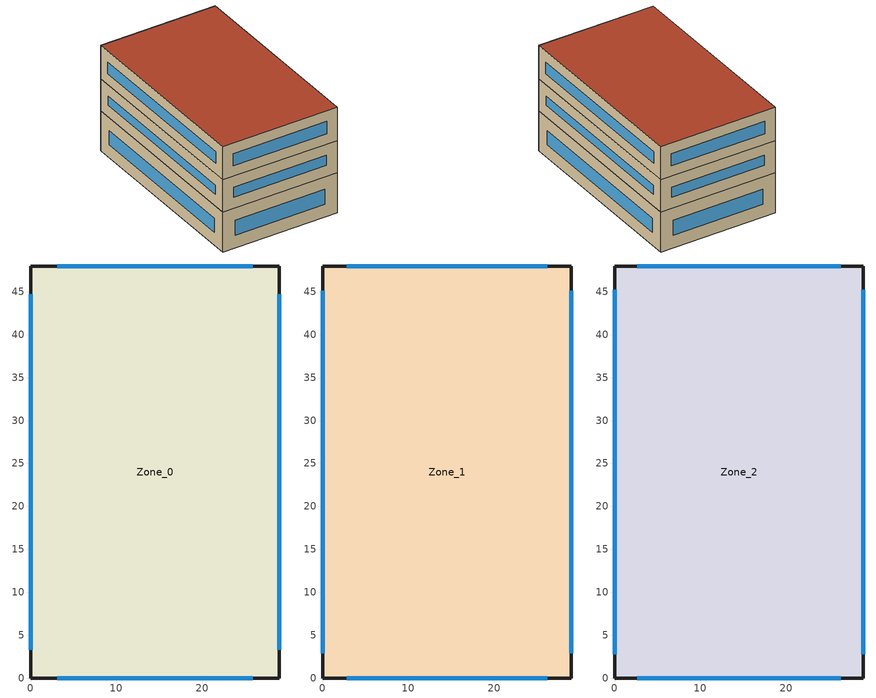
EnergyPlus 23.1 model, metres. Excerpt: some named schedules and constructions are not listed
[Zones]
Zone_0
 floor ground (Zone_0:f4UnderGroundSlabCF): 0,0 0,48 29,48 29,0 z-0.1
 wall outside (90.1-2019 Nonresidential CZ 0 Exterior Wall (Mass)): 0,0 29,0 29,48 0,48 0,0 z-0.1:10
 window (90.1-2019 Nonresidential CZ 0 Glazing (Operable)): 3.12,0 25.88,0 / 25.88,48 3.12,48 z3.02:6.88; 29,3.29 29,44.71 / 0,44.71 0,3.29 z3.19:6.71
Zone_1
 floor to Zone_0 (Interior Slab (Mass)_FLIPPED): 0,0 0,48 29,48 29,0 z10
 wall outside (90.1-2019 Nonresidential CZ 0 Exterior Wall (Mass)): 0,48 0,0 29,0 29,48 0,48 z10:18.1
 window (90.1-2019 Nonresidential CZ 0 Glazing (Operable)): 0,45.1 0,2.9 / 29,2.9 29,45.1 z12.9:15.2; 26.2,48 2.8,48 / 2.8,0 26.2,0 z12.8:15.3
Zone_2
 floor to Zone_1 (Interior Slab (Mass)_FLIPPED): 0,0 0,48 29,48 29,0 z18.1
 wall outside (90.1-2019 Nonresidential CZ 0 Exterior Wall (Mass)): 0,48 0,0 29,0 29,48 0,48 z18.1:26.5
 window (90.1-2019 Nonresidential CZ 0 Glazing (Operable)): 0,45.22 0,2.78 / 29,2.78 29,45.22 z20.88:23.72; 26.34,48 2.66,48 / 2.66,0 26.34,0 z20.76:23.84
 roof outside (300mmInsulation 200mmConcrete): 0,0 29,0 29,48 0,48 z26.5
[Schedule:Day:Hourly]
8d686adc-1727-49cb-8f48-0ebdcb160cce: Fraction, 1, 1, 1, 1, 1, 1, 1, 1, 0, 0, 0, 0, 0, 0, 0, 0, 0, 0, 0, 0, 0, 1, 1, 1
860eea3b-6f11-4315-93b7-65501aab3da3: Fraction, 1, 1, 1, 1, 1, 1, 1, 1, 1, 1, 0, 0, 0, 0, 0, 0, 0, 0, 0, 1, 1, 1, 1, 1
e9f07395-c9b3-4a41-b323-4a47c994c91b: Fraction, 0, 0, 0, 0, 0, 0, 0, 0, 0, 1, 1, 1, 1, 1, 1, 1, 0, 0, 0, 0, 0, 0, 0, 0
7377b922-a3ee-4962-b4ee-7d0fa9330160: Fraction, 0, 0, 0, 0, 0, 0, 0, 0, 0, 1, 1, 1, 1, 1, 1, 1, 1, 1, 0, 0, 0, 0, 0, 0
9db74d16-ee28-4004-ab21-b62ec524110b: Fraction, 1, 1, 1, 1, 1, 1, 1, 1, 1, 0, 0, 0, 0, 0, 0, 0, 0, 0, 1, 1, 1, 1, 1, 1
3201f934-0963-42c1-843c-21142134cf94: Fraction, 1, 1, 1, 1, 1, 1, 1, 1, 1, 0, 0, 0, 0, 0, 0, 0, 1, 1, 1, 1, 1, 1, 1, 1
6ab4c819-9407-45ef-9916-ef2c9179f890: Fraction, 1, 1, 1, 1, 1, 1, 1, 1, 1, 0, 0, 0, 0, 0, 0, 0, 0, 0, 0, 1, 1, 1, 1, 1
47059fff-798e-4ead-8a84-35b1aab4867d: Fraction, 1, 1, 1, 1, 1, 1, 1, 1, 1, 0, 0, 0, 0, 0, 0, 0, 0, 0, 0, 0, 0, 1, 1, 1
afaa3af1-4533-453c-ab0d-8cbfc34b262d: Fraction, 1, 1, 1, 1, 1, 1, 1, 1, 0, 0, 0, 0, 0, 0, 0, 0, 0, 1, 1, 1, 1, 1, 1, 1
6532ee46-628d-4a87-a0e2-44999f72b554: Fraction, 0, 0, 0, 0, 0, 0, 0, 0, 1, 1, 1, 1, 1, 1, 1, 1, 1, 1, 1, 1, 1, 1, 1, 1
6fb0f2d5-f30a-469b-b798-574e702a0d1c: Fraction, 0, 0, 0, 0, 0, 0, 0, 0, 1, 1, 1, 1, 0, 0, 0, 0, 0, 1, 1, 1, 1, 1, 1, 1
07bfbf89-7c6b-412a-9280-629e8abdbc92: Fraction, 1, 0, 0, 0, 0, 0, 0, 0, 1, 1, 1, 1, 1, 1, 1, 1, 1, 1, 1, 1, 1, 1, 1, 1
0134ff03-1fa0-4979-a23f-48f86e859ceb: Fraction, 0, 0, 0, 0, 0, 0, 0, 0, 1, 1, 1, 0, 0, 0, 0, 0, 1, 1, 1, 1, 1, 1, 1, 1
3a11c6c4-dbca-48df-82d3-06593598fbb0: Fraction, 0, 0, 0, 0, 0, 0, 0, 0, 1, 1, 1, 0, 0, 0, 0, 0, 0, 0, 1, 1, 1, 1, 1, 1
23e5aca2-1b59-42f3-b14a-ac32a0533fe2: Fraction, 1, 1, 1, 1, 1, 1, 1, 1, 1, 1, 0, 0, 0, 0, 0, 0, 0, 0, 1, 1, 1, 1, 1, 1
df06a40e-99b4-4ffb-83bf-49fde35571be: Fraction, 0, 0, 0, 0, 0, 0, 0, 0, 0, 1, 1, 1, 0, 0, 0, 0, 0, 1, 1, 1, 1, 1, 1, 1
ac317457-dadc-496b-8b46-c1548558474e: Fraction, 1, 0, 0, 0, 0, 0, 0, 0, 0, 1, 1, 0, 0, 0, 0, 0, 1, 1, 1, 1, 1, 1, 1, 1
b8eb41f5-67e7-4377-a943-7be81c2928dd: Fraction, 1, 1, 1, 1, 1, 1, 1, 1, 1, 1, 1, 1, 0, 0, 0, 0, 1, 1, 1, 1, 1, 1, 1, 0
9e73af5b-6514-418e-bbcf-32e3c8103e4f: Fraction, 1, 1, 1, 1, 1, 1, 1, 1, 1, 1, 1, 1, 0, 0, 0, 0, 0, 0, 1, 1, 1, 1, 1, 1
cd565612-91d7-4487-819e-d5161a6dc99e: Fraction, 1, 1, 0, 0, 0, 0, 0, 0, 1, 1, 1, 1, 1, 1, 1, 1, 1, 1, 1, 1, 1, 1, 1, 1
a381e99b-a19e-4143-98b9-32787072b4a7: Fraction, 1, 1, 1, 1, 1, 1, 1, 1, 1, 1, 1, 1, 1, 1, 1, 1, 1, 1, 1, 1, 1, 1, 0, 0
0987c1f3-4e72-430e-8a89-51ec38aacf4e: Fraction, 1, 1, 1, 0, 0, 0, 0, 0, 0, 1, 1, 1, 1, 1, 1, 1, 0, 1, 1, 1, 1, 1, 1, 1
e2d2cbb7-755c-4a0d-9c05-a4563c098992: Fraction, 1, 1, 1, 0, 0, 0, 0, 0, 1, 1, 0, 0, 0, 0, 0, 0, 0, 1, 1, 1, 1, 1, 1, 1
2586581d-7023-4d30-b0be-9e6ac3496234: Fraction, 1, 0, 0, 0, 0, 0, 0, 1, 1, 1, 0, 0, 0, 0, 0, 0, 0, 0, 1, 1, 1, 1, 1, 1
c765a5b3-04cd-4bba-979e-99830dea033e: Fraction, 1, 0, 0, 0, 0, 0, 0, 0, 0, 0, 0, 1, 0, 0, 0, 0, 0, 0, 1, 1, 1, 1, 1, 1
b472c9ac-1bb6-4f3f-89b5-e568c54b048b: Fraction, 1, 0, 1, 0, 1, 1, 1, 0, 1, 1, 0, 0, 0, 0, 0, 0, 0, 0, 0, 1, 0, 0, 1, 1
b141bd27-4c39-4283-bd6c-f4684a8041e8: Fraction, 1, 1, 1, 1, 1, 1, 1, 1, 1, 1, 0, 0, 0, 0, 0, 0, 0, 0, 0, 0, 1, 1, 1, 1
81501ab5-1e6d-4b28-919a-e2f433879738: Fraction, 1, 1, 1, 1, 1, 1, 1, 1, 1, 1, 0, 1, 1, 0, 0, 0, 0, 0, 0, 1, 1, 1, 1, 1
540758cb-529b-494e-a7f1-fca0db359855: Fraction, 1, 1, 1, 0, 0, 1, 1, 1, 1, 0, 0, 0, 0, 1, 1, 1, 1, 1, 1, 1, 1, 1, 0, 1
271aa6bd-a947-49cf-b02e-27015c749881: Fraction, 1, 0, 0, 0, 0, 1, 0, 0, 1, 1, 1, 1, 0, 0, 0, 0, 0, 0, 0, 1, 1, 1, 1, 1
6dd1629c-31ce-4b59-a474-50c5329929cd: Fraction, 1, 0, 1, 1, 0, 1, 0, 1, 1, 0, 0, 0, 0, 0, 0, 0, 0, 0, 0, 0, 1, 1, 1, 1
d2185871-f594-47b5-b17e-68086e875161: Fraction, 1, 1, 1, 1, 1, 1, 1, 0, 1, 0, 1, 1, 0, 0, 0, 1, 1, 0, 1, 1, 1, 1, 1, 1
273f04a5-8e93-4b9c-8980-b8d1be84c96a: Fraction, 1, 1, 1, 0, 0, 0, 0, 1, 1, 1, 1, 0, 0, 0, 0, 0, 0, 1, 1, 1, 1, 1, 1, 1
50add62a-8895-421f-a62a-2efd9c465a17: Fraction, 1, 0, 1, 1, 1, 1, 1, 1, 1, 0, 0, 0, 0, 0, 0, 0, 0, 0, 0, 1, 0, 1, 1, 1
d17ef4e1-a64d-43ef-9dce-d54a0a2750c1: Fraction, 1, 1, 1, 1, 1, 1, 1, 1, 1, 1, 1, 0, 0, 0, 0, 0, 0, 1, 0, 0, 0, 0, 0, 1
5293d938-e3e9-4c90-ac20-9606d109ec41: Fraction, 1, 0, 0, 1, 0, 1, 1, 0, 1, 1, 1, 0, 0, 0, 1, 1, 0, 1, 1, 0, 0, 0, 0, 1
0994d934-47cd-4295-948a-c208d73b2f06: Fraction, 0, 0, 0, 0, 0, 0, 0, 0, 1, 1, 1, 0, 0, 0, 0, 0, 0, 0, 1, 1, 1, 1, 0, 0
03f283ae-bd8b-4200-a81a-2830f24b5a30: Fraction, 1, 0, 1, 1, 0, 0, 0, 0, 1, 1, 0, 0, 0, 1, 1, 1, 1, 0, 1, 0, 0, 1, 0, 0
e739509a-ece8-4ada-88b3-15589882e933: Fraction, 0, 0, 0, 0, 1, 1, 1, 1, 1, 1, 1, 0, 0, 1, 0, 0, 0, 0, 0, 1, 1, 1, 1, 1
b4813ecb-171d-46d1-b4ca-d103029eb588: Fraction, 1, 1, 1, 1, 0, 0, 0, 0, 0, 1, 0, 0, 0, 1, 0, 0, 0, 1, 1, 1, 1, 1, 1, 1
34780336-4620-4a77-93e4-726615f66ff0: Fraction, 1, 0, 0, 0, 0, 0, 0, 0, 1, 1, 1, 0, 0, 0, 0, 0, 1, 1, 1, 1, 1, 1, 1, 1
e5492c95-30ec-496c-8b4b-c0a93ed8d14c: Fraction, 1, 1, 1, 1, 1, 1, 1, 1, 1, 1, 1, 0, 0, 1, 0, 0, 0, 0, 1, 1, 1, 1, 1, 1
05d0b91e-260f-40af-9cf8-cc2b4b9e87b2: Fraction, 1, 1, 1, 1, 1, 1, 1, 1, 1, 0, 1, 0, 0, 0, 0, 0, 0, 0, 1, 1, 1, 1, 1, 1
8296826c-f8fe-44b5-a614-0bd4c8bbbe83: Fraction, 1, 1, 1, 1, 1, 1, 1, 1, 1, 1, 0, 0, 0, 1, 0, 0, 0, 0, 1, 1, 1, 1, 1, 1
14963cad-91b4-46d6-9a9f-4875a082b537: Fraction, 1, 1, 1, 1, 1, 1, 0, 0, 0, 1, 0, 1, 1, 1, 1, 1, 1, 1, 1, 0, 1, 1, 1, 1
a31e5dc3-20b4-4a92-a367-d77bd9f8a5c0: Fraction, 0, 1, 1, 1, 0, 1, 1, 1, 1, 1, 0, 0, 1, 0, 0, 0, 0, 1, 1, 1, 1, 1, 1, 1
2ca0ef9b-a801-49bf-b76e-774f7212ba77: Fraction, 1, 1, 1, 1, 1, 1, 1, 1, 1, 0, 0, 0, 1, 1, 0, 0, 0, 0, 1, 1, 1, 1, 1, 1
edf427b6-3e6e-482f-976e-c296a33346fb: Fraction, 1, 1, 1, 1, 1, 1, 1, 1, 1, 0, 0, 0, 1, 1, 0, 0, 0, 1, 1, 1, 1, 1, 1, 1
6306c9a1-cc9d-4d0a-b9d2-6b1a69d7ead1: Fraction, 1, 1, 1, 1, 0, 1, 1, 1, 1, 1, 0, 0, 0, 0, 0, 0, 0, 0, 1, 1, 1, 1, 0, 1
25321224-9e2c-4f91-8983-9b4487a869b4: Fraction, 1, 0, 0, 0, 0, 0, 0, 1, 1, 1, 0, 0, 0, 1, 1, 1, 1, 1, 0, 0, 0, 0, 0, 0
61a86fc3-fc10-46af-9675-020e2c75fe0c: Fraction, 0, 0, 0, 0, 0, 0, 1, 1, 1, 1, 0, 0, 0, 1, 0, 0, 0, 0, 1, 1, 1, 1, 1, 1
c7b35d2d-0731-4151-be38-9bc58579de25: Fraction, 1, 0, 0, 0, 0, 0, 0, 0, 1, 1, 1, 1, 1, 1, 0, 0, 1, 1, 1, 1, 1, 1, 1, 1
3b7ee6b0-f252-4ce1-8155-e2c79a77dac7: Fraction, 0, 1, 0, 0, 0, 0, 0, 0, 1, 1, 0, 0, 0, 0, 0, 0, 0, 0, 0, 0, 0, 0, 0, 0
063c5d0f-e08a-4fa8-ada9-3c3694da3365: Fraction, 0, 0, 0, 0, 0, 0, 0, 0, 0, 0, 1, 1, 0, 1, 1, 1, 1, 1, 1, 1, 1, 1, 1, 0
324602bc-a763-445f-989b-2719607c9645: Fraction, 0, 0, 0, 0, 0, 0, 0, 0, 1, 1, 1, 1, 1, 1, 0, 0, 1, 1, 1, 1, 0, 1, 1, 0
b3c9ce7d-b80e-4908-bcaa-89d335974f17: Fraction, 0, 0, 0, 0, 0, 0, 0, 0, 1, 1, 1, 1, 1, 1, 0, 0, 1, 1, 1, 1, 1, 1, 1, 1
9d667725-54cc-463d-b3b3-59554ad6c2ff: Fraction, 1, 0, 1, 0, 0, 0, 0, 0, 1, 1, 1, 0, 0, 0, 1, 1, 1, 1, 1, 1, 1, 1, 1, 1
65f08d0f-f247-47a2-8ffe-5bb833c13cb4: Fraction, 1, 0, 0, 0, 0, 0, 0, 0, 0, 1, 1, 0, 0, 0, 0, 0, 0, 1, 1, 1, 1, 1, 1, 1
f7f38fcc-f3ab-4b0a-ba4b-03525f4bd9cb: Fraction, 1, 1, 1, 0, 0, 0, 0, 0, 1, 1, 1, 0, 0, 0, 0, 0, 0, 0, 0, 1, 1, 1, 1, 1
30e65cad-dbaa-437f-81ad-085ebe8746be: Fraction, 1, 1, 1, 0, 0, 0, 0, 0, 1, 1, 0, 0, 0, 1, 0, 0, 0, 1, 0, 0, 0, 0, 0, 0
832b9e79-e484-436d-a4f2-04ad77022a06: Fraction, 0, 1, 0, 0, 0, 0, 0, 0, 1, 1, 1, 1, 0, 1, 0, 1, 1, 1, 1, 1, 1, 1, 1, 1
710d4294-33db-48a9-bbaa-ef777860783f: Fraction, 1, 1, 1, 1, 1, 1, 1, 1, 1, 1, 1, 1, 1, 0, 0, 0, 1, 1, 1, 1, 1, 1, 1, 1
ad7330a3-99a4-46a2-b28b-127c10f17144: Fraction, 1, 1, 1, 1, 0, 1, 1, 1, 1, 1, 1, 0, 0, 0, 0, 0, 0, 1, 1, 1, 1, 1, 1, 1
3c994c55-0243-4af0-a64c-069249a69cd8: Fraction, 1, 1, 1, 1, 0, 1, 1, 1, 1, 0, 0, 1, 1, 0, 0, 0, 0, 0, 0, 0, 0, 0, 0, 0
914a48f5-805c-45fe-a3cd-6da4043ce0a8: Fraction, 0, 0, 0, 0, 0, 0, 0, 0, 0, 1, 1, 0, 1, 0, 0, 0, 0, 0, 0, 1, 1, 1, 1, 0
6549dfc4-94ed-4e2d-8141-fc51ad47f87e: Fraction, 0, 0, 0, 0, 0, 0, 0, 0, 1, 1, 1, 1, 1, 1, 0, 0, 0, 1, 1, 1, 1, 1, 1, 1
0fb02561-2a45-4749-aec2-abf4a31595a2: Fraction, 1, 1, 0, 1, 1, 1, 1, 0, 1, 1, 1, 1, 1, 0, 0, 0, 0, 1, 1, 1, 1, 1, 0, 1
1aca7ed8-0f53-4105-b221-4c3aae3f118e: Fraction, 1, 1, 0, 0, 0, 0, 0, 0, 1, 1, 1, 0, 0, 0, 0, 0, 0, 0, 1, 1, 1, 1, 1, 1
81a854f9-07e4-452b-a65d-df7ac3251707: Fraction, 1, 1, 0, 0, 0, 0, 0, 0, 1, 1, 0, 0, 0, 0, 0, 0, 0, 0, 0, 1, 1, 1, 1, 1
218bc917-37be-459b-9b93-ed20c7bec991: Fraction, 1, 1, 0, 0, 0, 0, 0, 0, 1, 0, 0, 0, 0, 0, 0, 0, 0, 0, 1, 1, 1, 1, 1, 1
57a85fe6-a97b-454b-b853-2f8497c4ccd2: Fraction, 1, 1, 0, 0, 0, 0, 0, 0, 1, 1, 0, 0, 0, 0, 0, 0, 0, 0, 1, 1, 1, 1, 1, 1
4126d505-fd7d-4533-b043-3b47d400aa20: Fraction, 1, 1, 0, 0, 0, 0, 0, 0, 1, 0, 1, 0, 0, 0, 0, 0, 0, 0, 1, 1, 1, 1, 1, 1
b1e71f44-c9da-4c0e-a588-ec1805037d3c: Fraction, 1, 1, 1, 1, 1, 1, 1, 1, 1, 1, 1, 0, 0, 0, 0, 0, 0, 0, 1, 1, 1, 1, 1, 1
0013d0e5-c05f-4ee2-9dbc-07c974a88c42: Fraction, 1, 1, 1, 1, 1, 1, 1, 1, 1, 0, 0, 0, 0, 0, 0, 0, 0, 1, 1, 1, 1, 1, 1, 1
4204f8df-17e7-4a3c-97fe-8833caf7650c: Fraction, 1, 0, 0, 0, 0, 0, 0, 0, 0, 0, 0, 0, 1, 1, 1, 0, 0, 1, 1, 1, 1, 1, 1, 1
69ebdc27-7bf1-4749-a16c-9a583589ae4c: Fraction, 1, 0, 1, 0, 0, 0, 0, 0, 0, 1, 1, 1, 0, 0, 0, 0, 0, 1, 1, 1, 1, 1, 1, 0
b8c5664a-5c89-4978-ade7-8d8b639825cb: Fraction, 1, 1, 1, 0, 0, 0, 1, 0, 1, 1, 1, 0, 1, 1, 1, 1, 1, 1, 1, 1, 1, 1, 1, 1
7d79b17a-1822-4f0c-af90-cdc9db694e76: Fraction, 0, 0, 0, 0, 0, 0, 0, 0, 1, 1, 1, 0, 0, 1, 1, 1, 1, 1, 1, 1, 1, 1, 1, 1
0c42c496-6ec5-472a-af3c-5f9edf9577aa: Fraction, 1, 1, 1, 1, 1, 1, 0, 0, 1, 1, 1, 1, 0, 0, 0, 1, 1, 1, 1, 1, 1, 1, 1, 1
ad80ab4e-6660-4f45-8297-60a6fcde578f: Fraction, 1, 1, 0, 0, 0, 0, 0, 0, 1, 1, 1, 1, 0, 0, 0, 0, 1, 1, 1, 1, 1, 1, 1, 1
ef3ce5e7-3723-49de-bdce-30fda9e37c77: Fraction, 1, 1, 1, 0, 0, 0, 1, 1, 1, 1, 1, 0, 0, 0, 0, 0, 0, 0, 1, 1, 1, 1, 1, 1
e9d8d98e-cb62-46ab-bab8-d7c60dd20ae6: Fraction, 1, 1, 1, 0, 0, 0, 1, 1, 1, 1, 0, 0, 0, 0, 0, 0, 0, 0, 0, 1, 1, 1, 1, 1
cde42602-447d-4fae-b888-d8a57cff99ce: Fraction, 1, 1, 1, 1, 1, 0, 0, 1, 1, 1, 1, 1, 1, 1, 1, 1, 1, 1, 1, 1, 1, 1, 1, 1
37208548-5cc1-4b64-a4b8-d6a0dda2d48d: Fraction, 1, 1, 1, 1, 1, 1, 1, 1, 1, 1, 1, 1, 0, 1, 0, 0, 0, 0, 1, 1, 1, 1, 1, 1
7d18af1a-7591-4e70-a8e3-26370a994c98: Fraction, 1, 1, 1, 1, 1, 0, 0, 0, 1, 1, 1, 0, 0, 0, 0, 0, 1, 1, 1, 1, 1, 1, 1, 1
da1fd1f5-3791-49b5-ad8a-e77d972c7e2c: Fraction, 1, 1, 1, 1, 1, 1, 1, 1, 1, 0, 1, 0, 0, 0, 1, 0, 1, 1, 1, 1, 1, 1, 1, 1
f797c590-1e6e-4d97-b7ab-d55fd66dd3a7: Fraction, 1, 1, 1, 1, 0, 1, 0, 1, 1, 1, 0, 0, 0, 1, 0, 0, 0, 1, 1, 1, 0, 0, 0, 0
863aca59-530e-4634-ab0f-d3553e65557b: Fraction, 0, 0, 1, 1, 0, 0, 0, 0, 1, 1, 1, 1, 1, 1, 1, 1, 1, 1, 1, 1, 1, 1, 1, 1
a93b6dbe-c7bb-4cf5-aa60-87fad8dac206: Fraction, 1, 1, 1, 1, 1, 0, 1, 0, 1, 1, 1, 0, 0, 0, 0, 0, 1, 1, 1, 0, 0, 0, 0, 0
7a3bfe57-69e5-4ae6-87a3-781494393a47: Fraction, 0, 0, 0, 1, 1, 0, 0, 0, 1, 1, 1, 1, 1, 1, 1, 1, 1, 1, 1, 1, 1, 1, 1, 1
60d922b6-5dd3-40cf-b78c-1d71727cb432: Fraction, 1, 1, 1, 1, 0, 1, 0, 0, 0, 1, 1, 1, 0, 1, 1, 1, 1, 1, 1, 1, 1, 1, 1, 1
6ae2922a-3fe7-47f4-8fac-6f93102c74fa: Fraction, 1, 1, 1, 0, 1, 1, 1, 1, 1, 1, 1, 0, 0, 1, 0, 0, 1, 0, 1, 1, 1, 1, 1, 1
4e22262f-2972-4a89-8cc6-ec4b57a0a11e: Fraction, 1, 1, 1, 1, 1, 1, 1, 1, 1, 1, 1, 0, 0, 1, 1, 1, 1, 1, 1, 1, 1, 1, 1, 0
21674adf-78fa-4b45-be27-8978784f8b15: Fraction, 0, 1, 0, 0, 0, 0, 0, 0, 1, 1, 1, 0, 0, 0, 0, 0, 1, 1, 1, 1, 1, 1, 1, 1
baca37a8-ce95-4bbb-8b95-946810f9ba09: Fraction, 1, 0, 0, 0, 0, 0, 0, 0, 1, 1, 0, 1, 1, 1, 0, 1, 1, 1, 1, 1, 0, 0, 0, 0
cca7f77a-7653-443d-9af7-5aa12b016a8d: Fraction, 0, 0, 0, 1, 0, 1, 1, 1, 1, 1, 1, 1, 0, 0, 0, 0, 1, 0, 1, 1, 1, 1, 1, 1
bb41aaf2-f7d5-44d9-9102-29157ff57bed: Fraction, 1, 1, 1, 1, 1, 1, 0, 0, 1, 1, 1, 0, 0, 1, 1, 1, 1, 1, 1, 1, 1, 1, 1, 1
f216cffe-63c7-4def-9e65-19157c61efee: Fraction, 1, 0, 0, 0, 0, 0, 1, 0, 0, 0, 0, 1, 1, 1, 1, 1, 1, 1, 1, 1, 1, 1, 1, 1
896467c7-4fbc-4221-af8c-9a5ab8f866cf: Fraction, 1, 1, 1, 0, 1, 0, 0, 1, 1, 1, 1, 0, 1, 0, 0, 0, 0, 0, 0, 1, 1, 1, 1, 1
d37e917b-a307-497e-b7d1-5b5be618c712: Fraction, 1, 1, 1, 0, 0, 0, 1, 1, 1, 1, 1, 1, 0, 0, 0, 0, 1, 1, 1, 1, 1, 1, 1, 1
e03ce5e6-6a9c-4307-a06d-46261ff82f0c: Fraction, 1, 0, 0, 0, 0, 1, 0, 0, 1, 1, 1, 0, 0, 0, 0, 0, 0, 0, 0, 1, 1, 1, 1, 1
144afcf1-1bbd-4b3e-bdc2-4c32fc70f439: Fraction, 1, 1, 0, 0, 0, 1, 1, 0, 1, 1, 0, 0, 0, 0, 0, 0, 0, 0, 0, 0, 1, 1, 1, 1
6c8686d9-e918-4883-8927-728a75600b1c: Fraction, 1, 1, 1, 1, 1, 1, 1, 0, 1, 1, 0, 0, 0, 0, 0, 0, 1, 0, 0, 0, 0, 0, 1, 1
ea43c672-2cf1-463e-9303-97f5bb1f20d4: Fraction, 1, 1, 1, 1, 1, 1, 1, 1, 1, 0, 1, 0, 0, 0, 1, 1, 1, 1, 1, 1, 1, 1, 0, 0
9be07862-b986-419f-9812-9cccc0b48955: Fraction, 0, 0, 0, 0, 0, 0, 0, 0, 0, 1, 0, 1, 1, 0, 1, 1, 1, 1, 1, 0, 1, 1, 1, 0
ef37606c-688d-45c6-a659-dacf16e59f58: Fraction, 0, 0, 0, 0, 0, 0, 0, 0, 1, 1, 1, 0, 0, 0, 1, 1, 0, 0, 1, 1, 1, 1, 1, 0
9a353dbc-0c52-4ca0-9881-33cb28ba8b31: Fraction, 1, 1, 1, 1, 1, 1, 1, 1, 1, 1, 0, 1, 0, 0, 0, 1, 1, 1, 1, 1, 1, 1, 1, 1
a7e4ef2b-4cbb-4453-8af9-9216e7f7ebe6: Fraction, 1, 0, 0, 0, 0, 0, 0, 0, 0, 1, 0, 0, 0, 0, 0, 1, 1, 1, 1, 0, 1, 0, 0, 0
87748a98-20bb-4a06-b550-f1bdd2947422: Fraction, 1, 1, 1, 1, 0, 0, 0, 0, 0, 0, 0, 1, 1, 1, 1, 1, 1, 1, 0, 1, 1, 1, 1, 1
186995c0-a79e-4d1d-a961-577762b8b81d: Fraction, 1, 0, 1, 1, 0, 1, 1, 0, 1, 1, 0, 0, 0, 1, 1, 0, 1, 1, 1, 1, 1, 1, 1, 1
e9b7432f-9c7c-4b72-9bd3-0591d9de338d: Fraction, 1, 1, 1, 1, 0, 0, 0, 0, 1, 1, 0, 0, 1, 1, 1, 1, 1, 1, 1, 1, 1, 1, 1, 1
7a0112b3-6098-4dde-9085-adc12b669b18: Fraction, 1, 1, 1, 1, 1, 0, 1, 1, 1, 0, 1, 0, 0, 0, 0, 0, 1, 1, 1, 1, 1, 1, 1, 0
2939df37-5237-456d-9705-31c1a827900b: Fraction, 0, 0, 0, 0, 0, 0, 0, 0, 1, 0, 0, 0, 0, 0, 0, 0, 1, 1, 1, 1, 1, 1, 1, 1
e2685332-b0a5-4ea6-93d5-3d2b67fc37a1: Fraction, 1, 1, 1, 1, 1, 1, 1, 1, 1, 0, 0, 0, 0, 0, 0, 1, 1, 1, 1, 1, 1, 1, 1, 1
002b1d11-719b-46b1-ada8-e80ba4678b93: Fraction, 1, 0, 1, 1, 0, 0, 0, 0, 1, 0, 0, 0, 0, 0, 0, 0, 0, 0, 1, 1, 1, 1, 1, 1
e853cb5a-6139-4f4a-9754-eeffaa1d2ce2: Fraction, 1, 1, 0, 0, 0, 0, 0, 0, 1, 1, 1, 1, 1, 0, 1, 0, 0, 1, 1, 1, 1, 1, 1, 1
d4aa18df-271d-4a7d-b826-084b5ec20a5d: Fraction, 1, 1, 0, 0, 0, 0, 0, 0, 0, 0, 1, 1, 1, 1, 1, 1, 1, 1, 1, 1, 0, 1, 1, 1
5e11d415-e2f6-433c-b23e-2a5256bdc80d: Fraction, 0, 0, 0, 0, 0, 1, 1, 1, 1, 1, 1, 0, 0, 0, 0, 0, 0, 1, 1, 1, 1, 1, 1, 1
bb8b035e-1b52-4b06-8a81-73da5c4e389b: Fraction, 1, 0, 0, 0, 0, 0, 0, 1, 1, 1, 1, 1, 1, 1, 1, 1, 0, 0, 0, 0, 0, 0, 0, 0
66d99247-53b7-4b7d-8237-07945883a6f2: Fraction, 1, 0, 1, 1, 0, 1, 1, 1, 1, 1, 1, 1, 0, 1, 1, 1, 1, 1, 1, 1, 1, 1, 1, 1
aefa8be5-84b2-401a-81f2-ab109c803a7b: Fraction, 1, 0, 0, 0, 0, 0, 0, 0, 0, 0, 1, 1, 1, 1, 1, 0, 0, 1, 1, 1, 1, 1, 1, 1
1a138e8d-fd9a-4b67-b05e-48e99f296263: Fraction, 0, 0, 0, 1, 0, 0, 0, 0, 1, 1, 0, 0, 0, 0, 0, 0, 0, 0, 1, 1, 1, 1, 1, 1
3e5a33bd-e135-41f5-81a8-67aef090d182: Fraction, 1, 0, 1, 1, 1, 1, 1, 1, 1, 1, 0, 1, 1, 1, 0, 0, 0, 0, 0, 1, 1, 1, 1, 0
62834ea9-2e05-418b-8ac1-b128d771ae5d: Fraction, 0, 0, 0, 0, 0, 1, 0, 0, 0, 1, 1, 1, 1, 0, 0, 1, 1, 1, 1, 1, 1, 1, 1, 0
c710be0e-2b2e-408f-b72b-c1674a9691fd: Fraction, 0, 0, 0, 0, 0, 0, 1, 1, 1, 1, 1, 0, 0, 0, 0, 0, 0, 1, 1, 1, 1, 1, 1, 1
c34e29d0-27da-43fe-9524-0dbdcb11bc60: Fraction, 1, 0, 0, 0, 0, 0, 0, 1, 1, 1, 1, 0, 0, 0, 0, 1, 1, 1, 1, 1, 1, 1, 1, 1
7c4c0fb1-754d-46ec-a6ba-1a88ab4edf3f: Fraction, 1, 1, 0, 0, 0, 0, 0, 1, 1, 1, 0, 0, 0, 0, 1, 1, 1, 1, 1, 1, 1, 1, 1, 1
d8f9b200-e2f8-47f3-8402-202c92d85a5b: Fraction, 0, 0, 0, 0, 0, 0, 0, 1, 1, 0, 0, 0, 1, 1, 1, 1, 1, 1, 1, 1, 1, 1, 1, 1
d7ec32d3-a533-4992-9255-0cb57c16e0d2: Fraction, 0, 0, 0, 0, 0, 0, 0, 0, 1, 0, 0, 1, 1, 1, 0, 0, 1, 1, 1, 1, 1, 1, 1, 1
f8a48f9e-cfcd-4d4d-9dcc-144875e88ec0: Fraction, 1, 1, 1, 0, 0, 0, 1, 1, 1, 0, 0, 0, 0, 0, 0, 0, 0, 0, 1, 1, 1, 1, 1, 1
90e88af9-5282-4727-92f1-81cf2cfbc9f8: Fraction, 1, 1, 1, 1, 1, 1, 1, 0, 0, 0, 0, 1, 1, 1, 1, 1, 1, 1, 1, 1, 1, 1, 1, 0
694720c8-700e-4f83-bd7a-06847c653159: Fraction, 0, 0, 0, 0, 0, 0, 0, 0, 1, 1, 1, 0, 0, 0, 0, 1, 1, 1, 0, 0, 0, 0, 0, 0
5f60edf4-8215-459a-9d97-6c453df14473: Fraction, 0, 0, 0, 0, 0, 0, 0, 0, 0, 0, 0, 0, 0, 0, 0, 1, 1, 1, 1, 0, 0, 0, 1, 0
b389fe2e-9733-4832-931a-d90184dfa247: Fraction, 0, 0, 0, 0, 0, 0, 0, 0, 1, 1, 0, 0, 1, 0, 1, 1, 1, 1, 1, 1, 1, 1, 1, 0
d841c00a-7b59-4ed2-b022-873fe97ac92d: Fraction, 0, 0, 0, 0, 0, 0, 0, 1, 1, 1, 0, 1, 1, 1, 1, 1, 1, 1, 1, 0, 0, 0, 0, 0
bc9e4993-f3eb-472f-9495-aa504bc2309d: Fraction, 0, 0, 0, 0, 0, 1, 1, 1, 1, 1, 0, 0, 0, 0, 0, 0, 0, 1, 1, 1, 1, 1, 1, 1
7f0c0e80-157e-4f60-b82c-823de91dba1e: Fraction, 0, 0, 0, 0, 0, 0, 0, 0, 0, 0, 1, 1, 1, 1, 1, 1, 0, 1, 1, 1, 1, 1, 1, 1
69fa4560-d06e-4a07-93a1-5de3ae8897c4: Fraction, 0, 0, 0, 0, 0, 0, 0, 0, 0, 0, 0, 0, 1, 1, 1, 1, 1, 1, 1, 1, 1, 0, 0, 0
21e24afb-1454-45e4-a2fa-da3023552dcb: Fraction, 0, 0, 0, 0, 0, 0, 0, 1, 1, 1, 0, 0, 0, 0, 0, 0, 0, 1, 1, 1, 1, 0, 0, 0
dcf0e966-dff6-429d-b161-1846ae05ff9c: Fraction, 0, 0, 0, 0, 0, 0, 0, 0, 1, 1, 0, 0, 0, 0, 1, 0, 0, 0, 0, 0, 0, 0, 0, 0
e0cbedcb-bfac-45fb-9ff5-294bb094b245: Fraction, 0, 0, 0, 0, 0, 0, 0, 0, 0, 1, 1, 1, 1, 0, 1, 1, 1, 1, 1, 1, 1, 1, 1, 1
7c70139a-03cc-43c6-a4af-834f8076c8f0: Fraction, 0, 0, 0, 0, 0, 0, 0, 0, 1, 0, 0, 0, 0, 0, 0, 0, 0, 1, 0, 0, 0, 0, 0, 0
dcd3a6c3-6d93-4a70-bdff-ddf8d5729f7c: Fraction, 0, 0, 0, 0, 0, 0, 0, 0, 1, 1, 0, 0, 0, 0, 0, 0, 1, 1, 1, 1, 1, 1, 0, 0
c9a2b9c8-948c-4039-aaa5-048012e6132f: Fraction, 0, 0, 0, 0, 0, 0, 0, 1, 1, 1, 0, 0, 0, 1, 1, 1, 1, 0, 0, 0, 0, 0, 0, 0
2e61d7c5-5546-4173-a36c-2cbb6bae0d28: Fraction, 0, 0, 0, 0, 0, 0, 0, 0, 1, 1, 0, 0, 0, 0, 0, 0, 0, 1, 1, 1, 1, 1, 1, 0
4a181aeb-7a57-404b-b924-6d4802ca96c9: Fraction, 0, 0, 0, 0, 1, 0, 0, 1, 1, 1, 1, 0, 0, 0, 0, 0, 1, 1, 1, 1, 1, 1, 1, 1
c54412f2-3c98-4a58-9bac-d990ee9630a3: Fraction, 1, 1, 1, 1, 1, 0, 0, 0, 1, 1, 1, 1, 1, 0, 1, 1, 1, 1, 1, 1, 1, 1, 1, 1
ed4e4263-a86a-4385-98fb-4b7aa6340634: Fraction, 0, 0, 0, 0, 0, 0, 0, 0, 1, 1, 0, 0, 0, 0, 1, 1, 1, 1, 1, 1, 1, 1, 1, 1
02698e91-8833-44bd-8af9-52b7d4eff262: Fraction, 1, 1, 1, 1, 1, 1, 1, 0, 1, 1, 1, 1, 1, 0, 1, 1, 1, 1, 1, 1, 1, 1, 0, 0
8dddfc94-6862-4afd-941a-9a93d5925e43: Fraction, 0, 0, 0, 0, 0, 0, 0, 0, 1, 1, 1, 0, 1, 1, 1, 1, 1, 1, 1, 1, 1, 0, 0, 0
1b86de5a-dd3a-4d44-be23-52dd729ec884: Fraction, 0, 0, 0, 0, 0, 0, 0, 0, 1, 1, 1, 1, 0, 0, 0, 1, 1, 1, 1, 1, 1, 1, 0, 0
cca13f14-e800-43bb-82d2-98c38448aca6: Fraction, 0, 0, 0, 0, 0, 0, 0, 0, 0, 1, 1, 1, 0, 0, 1, 1, 1, 1, 1, 0, 0, 0, 0, 0
f91cd703-b345-4649-8bcc-6a966efde19f: Fraction, 0, 0, 0, 0, 0, 0, 0, 0, 1, 0, 1, 1, 0, 0, 0, 0, 0, 0, 0, 0, 0, 0, 0, 0
9d4876bc-72b9-42f0-ab7f-f40d4f5c59cb: Fraction, 0, 0, 0, 0, 0, 0, 0, 0, 1, 1, 0, 1, 1, 1, 1, 1, 1, 1, 0, 0, 0, 0, 0, 0
[Schedule:Week:Daily]
NatVentAvail_Zone_2_20: ac317457-dadc-496b-8b46-c1548558474e, b8eb41f5-67e7-4377-a943-7be81c2928dd, df06a40e-99b4-4ffb-83bf-49fde35571be, 9e73af5b-6514-418e-bbcf-32e3c8103e4f, cd565612-91d7-4487-819e-d5161a6dc99e, a381e99b-a19e-4143-98b9-32787072b4a7, 0987c1f3-4e72-430e-8a89-51ec38aacf4e, ac317457-dadc-496b-8b46-c1548558474e, ac317457-dadc-496b-8b46-c1548558474e, ac317457-dadc-496b-8b46-c1548558474e, ac317457-dadc-496b-8b46-c1548558474e, ac317457-dadc-496b-8b46-c1548558474e
NatVentAvail_Zone_2_21: e2d2cbb7-755c-4a0d-9c05-a4563c098992, 07bfbf89-7c6b-412a-9280-629e8abdbc92, 2586581d-7023-4d30-b0be-9e6ac3496234, 3201f934-0963-42c1-843c-21142134cf94, c765a5b3-04cd-4bba-979e-99830dea033e, b472c9ac-1bb6-4f3f-89b5-e568c54b048b, b141bd27-4c39-4283-bd6c-f4684a8041e8, e2d2cbb7-755c-4a0d-9c05-a4563c098992, e2d2cbb7-755c-4a0d-9c05-a4563c098992, e2d2cbb7-755c-4a0d-9c05-a4563c098992, e2d2cbb7-755c-4a0d-9c05-a4563c098992, e2d2cbb7-755c-4a0d-9c05-a4563c098992
NatVentAvail_Zone_2_22: afaa3af1-4533-453c-ab0d-8cbfc34b262d, 81501ab5-1e6d-4b28-919a-e2f433879738, 540758cb-529b-494e-a7f1-fca0db359855, 271aa6bd-a947-49cf-b02e-27015c749881, 6dd1629c-31ce-4b59-a474-50c5329929cd, 47059fff-798e-4ead-8a84-35b1aab4867d, 8d686adc-1727-49cb-8f48-0ebdcb160cce, afaa3af1-4533-453c-ab0d-8cbfc34b262d, afaa3af1-4533-453c-ab0d-8cbfc34b262d, afaa3af1-4533-453c-ab0d-8cbfc34b262d, afaa3af1-4533-453c-ab0d-8cbfc34b262d, afaa3af1-4533-453c-ab0d-8cbfc34b262d
NatVentAvail_Zone_2_23: d2185871-f594-47b5-b17e-68086e875161, 273f04a5-8e93-4b9c-8980-b8d1be84c96a, 50add62a-8895-421f-a62a-2efd9c465a17, d17ef4e1-a64d-43ef-9dce-d54a0a2750c1, 5293d938-e3e9-4c90-ac20-9606d109ec41, 0994d934-47cd-4295-948a-c208d73b2f06, 03f283ae-bd8b-4200-a81a-2830f24b5a30, d2185871-f594-47b5-b17e-68086e875161, d2185871-f594-47b5-b17e-68086e875161, d2185871-f594-47b5-b17e-68086e875161, d2185871-f594-47b5-b17e-68086e875161, d2185871-f594-47b5-b17e-68086e875161
NatVentAvail_Zone_2_24: e739509a-ece8-4ada-88b3-15589882e933, b4813ecb-171d-46d1-b4ca-d103029eb588, 34780336-4620-4a77-93e4-726615f66ff0, e5492c95-30ec-496c-8b4b-c0a93ed8d14c, 05d0b91e-260f-40af-9cf8-cc2b4b9e87b2, 8296826c-f8fe-44b5-a614-0bd4c8bbbe83, 14963cad-91b4-46d6-9a9f-4875a082b537, e739509a-ece8-4ada-88b3-15589882e933, e739509a-ece8-4ada-88b3-15589882e933, e739509a-ece8-4ada-88b3-15589882e933, e739509a-ece8-4ada-88b3-15589882e933, e739509a-ece8-4ada-88b3-15589882e933
NatVentAvail_Zone_2_25: a31e5dc3-20b4-4a92-a367-d77bd9f8a5c0, 2ca0ef9b-a801-49bf-b76e-774f7212ba77, 6ab4c819-9407-45ef-9916-ef2c9179f890, edf427b6-3e6e-482f-976e-c296a33346fb, 6306c9a1-cc9d-4d0a-b9d2-6b1a69d7ead1, 25321224-9e2c-4f91-8983-9b4487a869b4, 61a86fc3-fc10-46af-9675-020e2c75fe0c, a31e5dc3-20b4-4a92-a367-d77bd9f8a5c0, a31e5dc3-20b4-4a92-a367-d77bd9f8a5c0, a31e5dc3-20b4-4a92-a367-d77bd9f8a5c0, a31e5dc3-20b4-4a92-a367-d77bd9f8a5c0, a31e5dc3-20b4-4a92-a367-d77bd9f8a5c0
NatVentAvail_Zone_2_26: c7b35d2d-0731-4151-be38-9bc58579de25, 3b7ee6b0-f252-4ce1-8155-e2c79a77dac7, 063c5d0f-e08a-4fa8-ada9-3c3694da3365, 324602bc-a763-445f-989b-2719607c9645, b3c9ce7d-b80e-4908-bcaa-89d335974f17, 9d667725-54cc-463d-b3b3-59554ad6c2ff, 65f08d0f-f247-47a2-8ffe-5bb833c13cb4, c7b35d2d-0731-4151-be38-9bc58579de25, c7b35d2d-0731-4151-be38-9bc58579de25, c7b35d2d-0731-4151-be38-9bc58579de25, c7b35d2d-0731-4151-be38-9bc58579de25, c7b35d2d-0731-4151-be38-9bc58579de25
NatVentAvail_Zone_2_27: f7f38fcc-f3ab-4b0a-ba4b-03525f4bd9cb, 30e65cad-dbaa-437f-81ad-085ebe8746be, 832b9e79-e484-436d-a4f2-04ad77022a06, 710d4294-33db-48a9-bbaa-ef777860783f, ad7330a3-99a4-46a2-b28b-127c10f17144, 3c994c55-0243-4af0-a64c-069249a69cd8, 914a48f5-805c-45fe-a3cd-6da4043ce0a8, f7f38fcc-f3ab-4b0a-ba4b-03525f4bd9cb, f7f38fcc-f3ab-4b0a-ba4b-03525f4bd9cb, f7f38fcc-f3ab-4b0a-ba4b-03525f4bd9cb, f7f38fcc-f3ab-4b0a-ba4b-03525f4bd9cb, f7f38fcc-f3ab-4b0a-ba4b-03525f4bd9cb
NatVentAvail_Zone_2_28: 6549dfc4-94ed-4e2d-8141-fc51ad47f87e, 0fb02561-2a45-4749-aec2-abf4a31595a2, 1aca7ed8-0f53-4105-b221-4c3aae3f118e, 81a854f9-07e4-452b-a65d-df7ac3251707, 23e5aca2-1b59-42f3-b14a-ac32a0533fe2, 218bc917-37be-459b-9b93-ed20c7bec991, e2d2cbb7-755c-4a0d-9c05-a4563c098992, 6549dfc4-94ed-4e2d-8141-fc51ad47f87e, 6549dfc4-94ed-4e2d-8141-fc51ad47f87e, 6549dfc4-94ed-4e2d-8141-fc51ad47f87e, 6549dfc4-94ed-4e2d-8141-fc51ad47f87e, 6549dfc4-94ed-4e2d-8141-fc51ad47f87e
NatVentAvail_Zone_2_29: 57a85fe6-a97b-454b-b853-2f8497c4ccd2, 4126d505-fd7d-4533-b043-3b47d400aa20, b1e71f44-c9da-4c0e-a588-ec1805037d3c, 0013d0e5-c05f-4ee2-9dbc-07c974a88c42, 23e5aca2-1b59-42f3-b14a-ac32a0533fe2, 23e5aca2-1b59-42f3-b14a-ac32a0533fe2, 4204f8df-17e7-4a3c-97fe-8833caf7650c, 57a85fe6-a97b-454b-b853-2f8497c4ccd2, 57a85fe6-a97b-454b-b853-2f8497c4ccd2, 57a85fe6-a97b-454b-b853-2f8497c4ccd2, 57a85fe6-a97b-454b-b853-2f8497c4ccd2, 57a85fe6-a97b-454b-b853-2f8497c4ccd2
NatVentAvail_Zone_2_30: 69ebdc27-7bf1-4749-a16c-9a583589ae4c, 3a11c6c4-dbca-48df-82d3-06593598fbb0, b8c5664a-5c89-4978-ade7-8d8b639825cb, 7d79b17a-1822-4f0c-af90-cdc9db694e76, 0c42c496-6ec5-472a-af3c-5f9edf9577aa, ad80ab4e-6660-4f45-8297-60a6fcde578f, ef3ce5e7-3723-49de-bdce-30fda9e37c77, 69ebdc27-7bf1-4749-a16c-9a583589ae4c, 69ebdc27-7bf1-4749-a16c-9a583589ae4c, 69ebdc27-7bf1-4749-a16c-9a583589ae4c, 69ebdc27-7bf1-4749-a16c-9a583589ae4c, 69ebdc27-7bf1-4749-a16c-9a583589ae4c
NatVentAvail_Zone_2_31: e9d8d98e-cb62-46ab-bab8-d7c60dd20ae6, 9e73af5b-6514-418e-bbcf-32e3c8103e4f, b1e71f44-c9da-4c0e-a588-ec1805037d3c, cde42602-447d-4fae-b888-d8a57cff99ce, 37208548-5cc1-4b64-a4b8-d6a0dda2d48d, 7d18af1a-7591-4e70-a8e3-26370a994c98, da1fd1f5-3791-49b5-ad8a-e77d972c7e2c, e9d8d98e-cb62-46ab-bab8-d7c60dd20ae6, e9d8d98e-cb62-46ab-bab8-d7c60dd20ae6, e9d8d98e-cb62-46ab-bab8-d7c60dd20ae6, e9d8d98e-cb62-46ab-bab8-d7c60dd20ae6, e9d8d98e-cb62-46ab-bab8-d7c60dd20ae6
NatVentAvail_Zone_2_32: f797c590-1e6e-4d97-b7ab-d55fd66dd3a7, 863aca59-530e-4634-ab0f-d3553e65557b, a93b6dbe-c7bb-4cf5-aa60-87fad8dac206, 7a3bfe57-69e5-4ae6-87a3-781494393a47, 60d922b6-5dd3-40cf-b78c-1d71727cb432, 6ae2922a-3fe7-47f4-8fac-6f93102c74fa, 4e22262f-2972-4a89-8cc6-ec4b57a0a11e, f797c590-1e6e-4d97-b7ab-d55fd66dd3a7, f797c590-1e6e-4d97-b7ab-d55fd66dd3a7, f797c590-1e6e-4d97-b7ab-d55fd66dd3a7, f797c590-1e6e-4d97-b7ab-d55fd66dd3a7, f797c590-1e6e-4d97-b7ab-d55fd66dd3a7
NatVentAvail_Zone_2_33: 21674adf-78fa-4b45-be27-8978784f8b15, baca37a8-ce95-4bbb-8b95-946810f9ba09, cca7f77a-7653-443d-9af7-5aa12b016a8d, bb41aaf2-f7d5-44d9-9102-29157ff57bed, f216cffe-63c7-4def-9e65-19157c61efee, 2586581d-7023-4d30-b0be-9e6ac3496234, 896467c7-4fbc-4221-af8c-9a5ab8f866cf, 21674adf-78fa-4b45-be27-8978784f8b15, 21674adf-78fa-4b45-be27-8978784f8b15, 21674adf-78fa-4b45-be27-8978784f8b15, 21674adf-78fa-4b45-be27-8978784f8b15, 21674adf-78fa-4b45-be27-8978784f8b15
NatVentAvail_Zone_2_34: d37e917b-a307-497e-b7d1-5b5be618c712, e03ce5e6-6a9c-4307-a06d-46261ff82f0c, 860eea3b-6f11-4315-93b7-65501aab3da3, 144afcf1-1bbd-4b3e-bdc2-4c32fc70f439, 6c8686d9-e918-4883-8927-728a75600b1c, ea43c672-2cf1-463e-9303-97f5bb1f20d4, 9be07862-b986-419f-9812-9cccc0b48955, d37e917b-a307-497e-b7d1-5b5be618c712, d37e917b-a307-497e-b7d1-5b5be618c712, d37e917b-a307-497e-b7d1-5b5be618c712, d37e917b-a307-497e-b7d1-5b5be618c712, d37e917b-a307-497e-b7d1-5b5be618c712
NatVentAvail_Zone_2_35: ef37606c-688d-45c6-a659-dacf16e59f58, 9a353dbc-0c52-4ca0-9881-33cb28ba8b31, 6fb0f2d5-f30a-469b-b798-574e702a0d1c, a7e4ef2b-4cbb-4453-8af9-9216e7f7ebe6, 0134ff03-1fa0-4979-a23f-48f86e859ceb, 87748a98-20bb-4a06-b550-f1bdd2947422, 186995c0-a79e-4d1d-a961-577762b8b81d, ef37606c-688d-45c6-a659-dacf16e59f58, ef37606c-688d-45c6-a659-dacf16e59f58, ef37606c-688d-45c6-a659-dacf16e59f58, ef37606c-688d-45c6-a659-dacf16e59f58, ef37606c-688d-45c6-a659-dacf16e59f58
NatVentAvail_Zone_2_36: e9b7432f-9c7c-4b72-9bd3-0591d9de338d, ac317457-dadc-496b-8b46-c1548558474e, 7a0112b3-6098-4dde-9085-adc12b669b18, 2939df37-5237-456d-9705-31c1a827900b, e2685332-b0a5-4ea6-93d5-3d2b67fc37a1, 002b1d11-719b-46b1-ada8-e80ba4678b93, 6ab4c819-9407-45ef-9916-ef2c9179f890, e9b7432f-9c7c-4b72-9bd3-0591d9de338d, e9b7432f-9c7c-4b72-9bd3-0591d9de338d, e9b7432f-9c7c-4b72-9bd3-0591d9de338d, e9b7432f-9c7c-4b72-9bd3-0591d9de338d, e9b7432f-9c7c-4b72-9bd3-0591d9de338d
NatVentAvail_Zone_2_37: 23e5aca2-1b59-42f3-b14a-ac32a0533fe2, e853cb5a-6139-4f4a-9754-eeffaa1d2ce2, d4aa18df-271d-4a7d-b826-084b5ec20a5d, 5e11d415-e2f6-433c-b23e-2a5256bdc80d, bb8b035e-1b52-4b06-8a81-73da5c4e389b, 6532ee46-628d-4a87-a0e2-44999f72b554, 66d99247-53b7-4b7d-8237-07945883a6f2, 23e5aca2-1b59-42f3-b14a-ac32a0533fe2, 23e5aca2-1b59-42f3-b14a-ac32a0533fe2, 23e5aca2-1b59-42f3-b14a-ac32a0533fe2, 23e5aca2-1b59-42f3-b14a-ac32a0533fe2, 23e5aca2-1b59-42f3-b14a-ac32a0533fe2
NatVentAvail_Zone_2_38: aefa8be5-84b2-401a-81f2-ab109c803a7b, 1a138e8d-fd9a-4b67-b05e-48e99f296263, e9b7432f-9c7c-4b72-9bd3-0591d9de338d, 3e5a33bd-e135-41f5-81a8-67aef090d182, 62834ea9-2e05-418b-8ac1-b128d771ae5d, c710be0e-2b2e-408f-b72b-c1674a9691fd, c34e29d0-27da-43fe-9524-0dbdcb11bc60, aefa8be5-84b2-401a-81f2-ab109c803a7b, aefa8be5-84b2-401a-81f2-ab109c803a7b, aefa8be5-84b2-401a-81f2-ab109c803a7b, aefa8be5-84b2-401a-81f2-ab109c803a7b, aefa8be5-84b2-401a-81f2-ab109c803a7b
NatVentAvail_Zone_2_39: 9db74d16-ee28-4004-ab21-b62ec524110b, 7c4c0fb1-754d-46ec-a6ba-1a88ab4edf3f, 7377b922-a3ee-4962-b4ee-7d0fa9330160, d8f9b200-e2f8-47f3-8402-202c92d85a5b, d7ec32d3-a533-4992-9255-0cb57c16e0d2, f8a48f9e-cfcd-4d4d-9dcc-144875e88ec0, 23e5aca2-1b59-42f3-b14a-ac32a0533fe2, 9db74d16-ee28-4004-ab21-b62ec524110b, 9db74d16-ee28-4004-ab21-b62ec524110b, 9db74d16-ee28-4004-ab21-b62ec524110b, 9db74d16-ee28-4004-ab21-b62ec524110b, 9db74d16-ee28-4004-ab21-b62ec524110b
NatVentAvail_Zone_2_40: 0013d0e5-c05f-4ee2-9dbc-07c974a88c42, 90e88af9-5282-4727-92f1-81cf2cfbc9f8, 694720c8-700e-4f83-bd7a-06847c653159, 5f60edf4-8215-459a-9d97-6c453df14473, b389fe2e-9733-4832-931a-d90184dfa247, d841c00a-7b59-4ed2-b022-873fe97ac92d, bc9e4993-f3eb-472f-9495-aa504bc2309d, 0013d0e5-c05f-4ee2-9dbc-07c974a88c42, 0013d0e5-c05f-4ee2-9dbc-07c974a88c42, 0013d0e5-c05f-4ee2-9dbc-07c974a88c42, 0013d0e5-c05f-4ee2-9dbc-07c974a88c42, 0013d0e5-c05f-4ee2-9dbc-07c974a88c42
NatVentAvail_Zone_2_41: 7f0c0e80-157e-4f60-b82c-823de91dba1e, 69fa4560-d06e-4a07-93a1-5de3ae8897c4, 21e24afb-1454-45e4-a2fa-da3023552dcb, dcf0e966-dff6-429d-b161-1846ae05ff9c, e0cbedcb-bfac-45fb-9ff5-294bb094b245, 7c70139a-03cc-43c6-a4af-834f8076c8f0, dcd3a6c3-6d93-4a70-bdff-ddf8d5729f7c, 7f0c0e80-157e-4f60-b82c-823de91dba1e, 7f0c0e80-157e-4f60-b82c-823de91dba1e, 7f0c0e80-157e-4f60-b82c-823de91dba1e, 7f0c0e80-157e-4f60-b82c-823de91dba1e, 7f0c0e80-157e-4f60-b82c-823de91dba1e
NatVentAvail_Zone_2_42: c9a2b9c8-948c-4039-aaa5-048012e6132f, 2e61d7c5-5546-4173-a36c-2cbb6bae0d28, 4a181aeb-7a57-404b-b924-6d4802ca96c9, c54412f2-3c98-4a58-9bac-d990ee9630a3, ed4e4263-a86a-4385-98fb-4b7aa6340634, 02698e91-8833-44bd-8af9-52b7d4eff262, 8dddfc94-6862-4afd-941a-9a93d5925e43, c9a2b9c8-948c-4039-aaa5-048012e6132f, c9a2b9c8-948c-4039-aaa5-048012e6132f, c9a2b9c8-948c-4039-aaa5-048012e6132f, c9a2b9c8-948c-4039-aaa5-048012e6132f, c9a2b9c8-948c-4039-aaa5-048012e6132f
NatVentAvail_Zone_2_43: 1b86de5a-dd3a-4d44-be23-52dd729ec884, e9f07395-c9b3-4a41-b323-4a47c994c91b, cca13f14-e800-43bb-82d2-98c38448aca6, f91cd703-b345-4649-8bcc-6a966efde19f, 9d4876bc-72b9-42f0-ab7f-f40d4f5c59cb, c83774ab-03c3-4241-b365-645acba22795, f4caa871-5c29-4d03-8862-36db0666192f, 1b86de5a-dd3a-4d44-be23-52dd729ec884, 1b86de5a-dd3a-4d44-be23-52dd729ec884, 1b86de5a-dd3a-4d44-be23-52dd729ec884, 1b86de5a-dd3a-4d44-be23-52dd729ec884, 1b86de5a-dd3a-4d44-be23-52dd729ec884
NatVentAvail_Zone_2_44: 7d0312f8-c97a-4c74-a526-2e4cbfb01bd6, 8aa46233-c5df-475d-a5f9-2602dffd2944, 05583e37-2264-4cf5-96de-23fcc53b542f, a815cfef-65c4-4d19-b6b7-dfe690419894, c432026c-d0cd-4949-b886-8269d8f172e0, 56cc635a-06b5-4b90-9d84-f70471c5023c, 3a558edc-3917-44ba-9b3d-83cd5b42baf1, 7d0312f8-c97a-4c74-a526-2e4cbfb01bd6, 7d0312f8-c97a-4c74-a526-2e4cbfb01bd6, 7d0312f8-c97a-4c74-a526-2e4cbfb01bd6, 7d0312f8-c97a-4c74-a526-2e4cbfb01bd6, 7d0312f8-c97a-4c74-a526-2e4cbfb01bd6
NatVentAvail_Zone_2_45: 891c21a9-96fc-4a30-9277-6421d443be97, 3a11c6c4-dbca-48df-82d3-06593598fbb0, 84b32e9a-4ffa-442b-b6df-d5cead1ed7f7, f71b157c-ad34-497b-9db0-a8a8ffa451cd, 7377b922-a3ee-4962-b4ee-7d0fa9330160, 4fe6fa2f-4207-42c9-bfac-cac17f25b3da, 891c21a9-96fc-4a30-9277-6421d443be97, 891c21a9-96fc-4a30-9277-6421d443be97, 891c21a9-96fc-4a30-9277-6421d443be97, 891c21a9-96fc-4a30-9277-6421d443be97, 891c21a9-96fc-4a30-9277-6421d443be97, 891c21a9-96fc-4a30-9277-6421d443be97
NatVentAvail_Zone_2_46: d46ba2ad-ed19-4e4a-ba2f-565651ab4bfd, 2e61d7c5-5546-4173-a36c-2cbb6bae0d28, cbe91730-0d7c-473f-ac3e-534668df9df7, 4d3bc29c-d244-455f-b21f-8fb1ad6808cb, f1907a3e-48ef-4c63-9a15-5a32c2659a19, 7f8585d4-4b4b-45e6-8ab2-ef4cc1ff8406, 48b4f545-bf58-4be1-92b8-f1c73f9e9411, d46ba2ad-ed19-4e4a-ba2f-565651ab4bfd, d46ba2ad-ed19-4e4a-ba2f-565651ab4bfd, d46ba2ad-ed19-4e4a-ba2f-565651ab4bfd, d46ba2ad-ed19-4e4a-ba2f-565651ab4bfd, d46ba2ad-ed19-4e4a-ba2f-565651ab4bfd
NatVentAvail_Zone_2_47: 5fc7272a-a85d-4100-9b82-ce2a98484931, fe48a776-fa11-4cdc-a8bc-7993bba2120b, cc047ea6-b8a6-4e11-9bdd-5e12e8c717c5, 1b899ac8-a6ca-445f-b411-43b476f77e46, 1376c3e7-907a-4b9a-bb3e-b6ed45064443, 01a7fddb-c0f4-4bf2-bf03-d293366df362, fa5bc355-b3a8-43b8-8aa4-059de54317ef, 5fc7272a-a85d-4100-9b82-ce2a98484931, 5fc7272a-a85d-4100-9b82-ce2a98484931, 5fc7272a-a85d-4100-9b82-ce2a98484931, 5fc7272a-a85d-4100-9b82-ce2a98484931, 5fc7272a-a85d-4100-9b82-ce2a98484931
NatVentAvail_Zone_2_48: f0af6018-0cba-416b-b0ce-4d1af74f23ef, eb7ad8a3-76d9-467b-887f-34b67eab8936, 269d8119-a947-452c-ad45-4487f4e8977f, dd4abb08-eaa9-465a-8d12-a2e204fd099f, d22d7d20-afdd-4aa0-a125-8ebd23494119, 33f996e2-0fe9-4359-9cf0-33eb8162a193, e28eca89-7bcd-4002-8ab2-affdbd67f225, f0af6018-0cba-416b-b0ce-4d1af74f23ef, f0af6018-0cba-416b-b0ce-4d1af74f23ef, f0af6018-0cba-416b-b0ce-4d1af74f23ef, f0af6018-0cba-416b-b0ce-4d1af74f23ef, f0af6018-0cba-416b-b0ce-4d1af74f23ef
NatVentAvail_Zone_2_49: 7e8d28cb-17be-42f7-8061-dc5645b54669, 7f69d427-d516-485d-a54b-3a774f446f15, d1af9214-54d7-4373-9dac-7386dc68f5cf, 2f5bd36b-e8e6-40ce-86f8-71642bc81c79, 88bf28ae-73fd-4b38-85e3-15f0083d987a, c6f5766c-0122-427c-97a2-6ba49171c777, 935e03ba-f245-4f3c-81bc-0ec2dfea1899, 7e8d28cb-17be-42f7-8061-dc5645b54669, 7e8d28cb-17be-42f7-8061-dc5645b54669, 7e8d28cb-17be-42f7-8061-dc5645b54669, 7e8d28cb-17be-42f7-8061-dc5645b54669, 7e8d28cb-17be-42f7-8061-dc5645b54669
NatVentAvail_Zone_2_50: a7589a33-3ddb-479e-9263-041b4c9ac4c1, 694720c8-700e-4f83-bd7a-06847c653159, 0593ac5a-6384-464c-8dff-482f4b9bb0ce, 7c83771b-3ca7-46c0-b711-c891fe5a3ffe, 48f2ea22-2308-4a83-9971-b75132c45553, 39c18611-ecbf-4852-8058-9d02cdc6cb35, 21bac750-8c89-4df6-a005-d98bc569024e, a7589a33-3ddb-479e-9263-041b4c9ac4c1, a7589a33-3ddb-479e-9263-041b4c9ac4c1, a7589a33-3ddb-479e-9263-041b4c9ac4c1, a7589a33-3ddb-479e-9263-041b4c9ac4c1, a7589a33-3ddb-479e-9263-041b4c9ac4c1
NatVentAvail_Zone_2_51: 7509e66f-01a2-41cf-b5ff-94830b8739e9, e5b04e9f-3e83-41fb-bb93-c8f4706fd1f7, 9d415793-d831-4928-a56c-c4d96738c767, 531f604c-a92c-428e-92ca-8d24ec571221, d8f15094-7a88-4f9e-bfe5-13f22bc2ecae, 8d162ff6-4797-4265-bdc9-61c06cefb2af, 7d18af1a-7591-4e70-a8e3-26370a994c98, 7509e66f-01a2-41cf-b5ff-94830b8739e9, 7509e66f-01a2-41cf-b5ff-94830b8739e9, 7509e66f-01a2-41cf-b5ff-94830b8739e9, 7509e66f-01a2-41cf-b5ff-94830b8739e9, 7509e66f-01a2-41cf-b5ff-94830b8739e9
NatVentAvail_Zone_2_52: ef27376c-3b86-4271-9b7f-72d66b4c91c6, ef27376c-3b86-4271-9b7f-72d66b4c91c6, ef27376c-3b86-4271-9b7f-72d66b4c91c6, ef27376c-3b86-4271-9b7f-72d66b4c91c6, ef27376c-3b86-4271-9b7f-72d66b4c91c6, ef27376c-3b86-4271-9b7f-72d66b4c91c6, ef27376c-3b86-4271-9b7f-72d66b4c91c6, ef27376c-3b86-4271-9b7f-72d66b4c91c6, ef27376c-3b86-4271-9b7f-72d66b4c91c6, ef27376c-3b86-4271-9b7f-72d66b4c91c6, ef27376c-3b86-4271-9b7f-72d66b4c91c6, ef27376c-3b86-4271-9b7f-72d66b4c91c6
